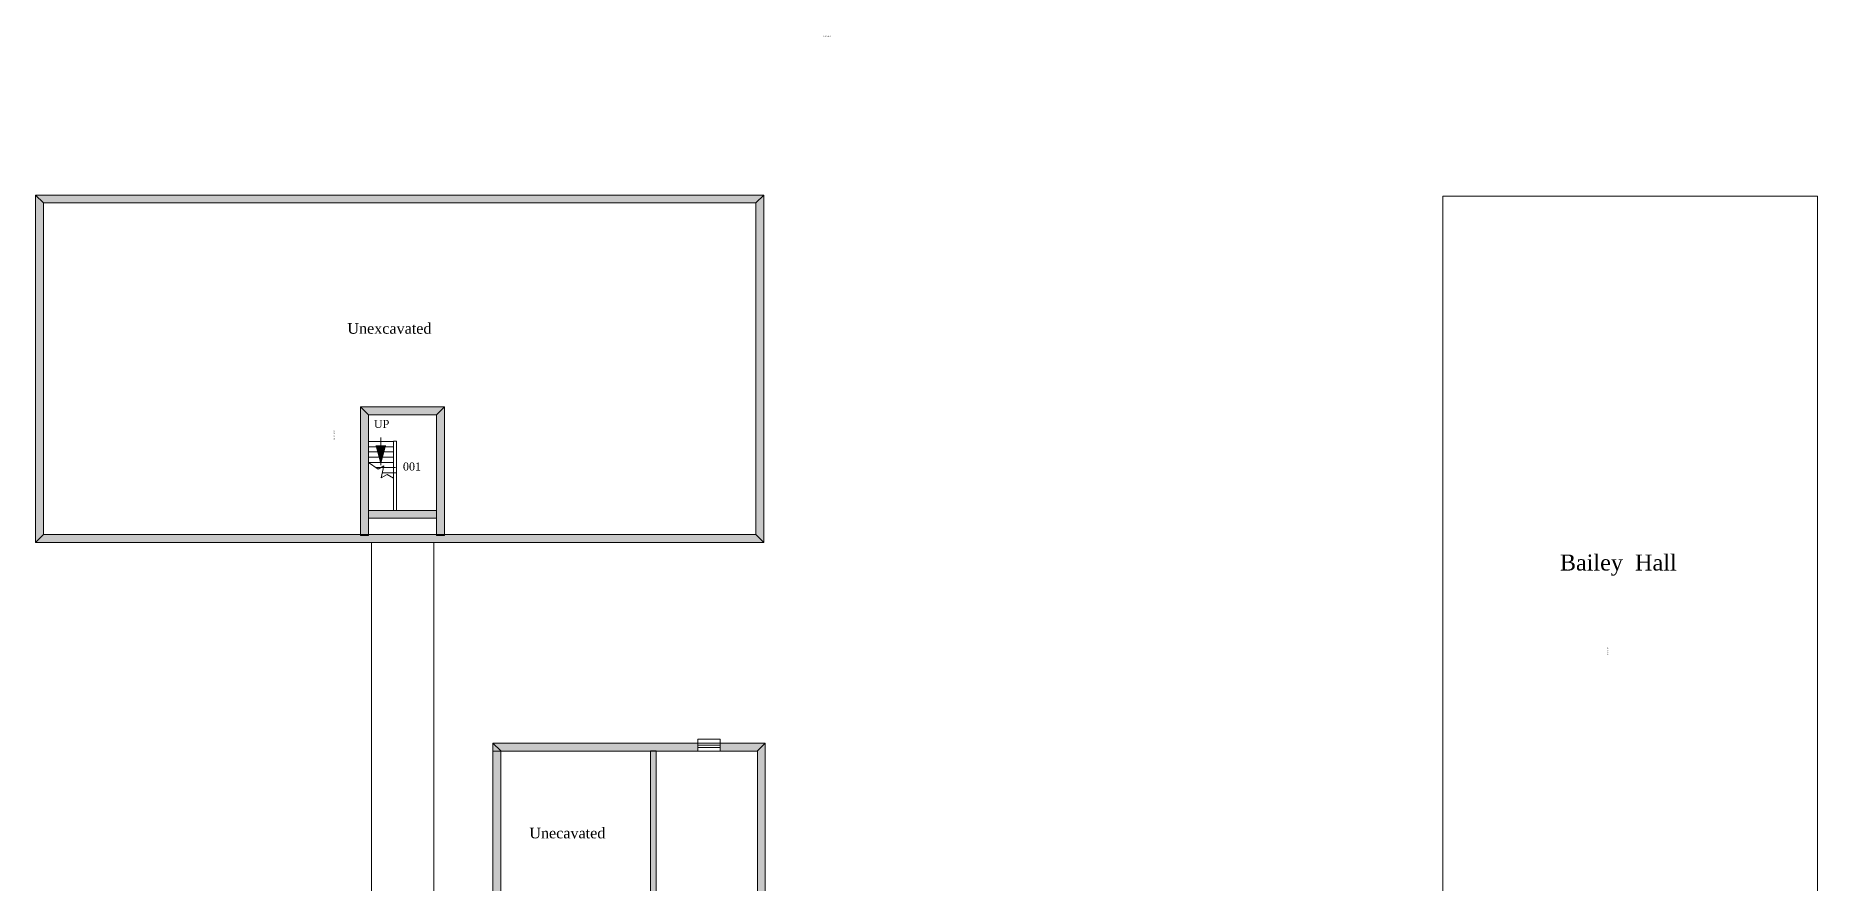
# Model space of a CAD drawing. Header units: inches. Extents: x -1936 to 2558, y -2193 to 2458.
# Drawn here: x -1470 to 2128, y 745 to 2458 of the extents above; entities that cross this region are included whole.
import ezdxf

# ---------------------------------------------------------------- set-up
doc = ezdxf.new("R2010")
doc.units = ezdxf.units.IN
doc.header["$LTSCALE"] = 96
doc.header["$MEASUREMENT"] = 0
doc.layers.add('None', color=7, linetype='Continuous', lineweight=5)
doc.styles.add('Times', font='Times')

# ---------------------------------------------------------------- blocks, each defined once
blk = doc.blocks.new('Base window')
at = {"color": 7, "linetype": 'Continuous', "lineweight": 5}
blk.add_wipeout([(-22.5, 12), (22.5, 12), (22.5, -12), (-22.5, -12)], dxfattribs=at).dxf.layer = 'None'
at = {"layer": 'None', "color": 7, "linetype": 'Continuous', "lineweight": 5}
blk.add_lwpolyline([(-22.5, 12), (22.5, 12), (22.5, -12), (-22.5, -12)], close=True, dxfattribs=at)
at = {"color": 7, "linetype": 'Continuous', "lineweight": 5}
blk.add_wipeout([(-22.5, 4), (22.5, 4), (22.5, -4.875), (-22.5, -4.875)], dxfattribs=at).dxf.layer = 'None'
at = {"layer": 'None', "color": 7, "linetype": 'Continuous', "lineweight": 5}
blk.add_line((-22.5, -0.375), (22.5, -0.375), dxfattribs=at)
blk.add_lwpolyline([(-22.5, 4), (22.5, 4), (22.5, -4.875), (-22.5, -4.875)], close=True, dxfattribs=at)

msp = doc.modelspace()

# ---------------------------------------------------------------- hatches: boundary and pattern name
at = {"layer": 'None', "linetype": 'Continuous', "lineweight": 211}
for points in [[(-1454, 2120), (-1454, 1450), (-1470, 1434), (-1470, 2136)], [(-15.7, 1450), (-15.7, 2120), (0.2, 2136), (0.2, 1434)], [(-814, 1708), (-644.5, 1708), (-660.5, 1692), (-798, 1692)], [(-530.6, 1012.9), (-530.6, 362.9), (-546.6, 378.9), (-546.6, 1028.9)]]:
    msp.add_hatch(color=255, dxfattribs=at).paths.add_polyline_path(points)
at = {"layer": 'None', "linetype": 'Continuous', "lineweight": 5}
for points in [[(-15.7, 2120), (-1454, 2120), (-1470, 2136), (0.2, 2136)], [(-814, 1448.5), (-814, 1708), (-798, 1692), (-798, 1448.5)], [(-644.5, 1708), (-644.5, 1448.5), (-660.5, 1448.5), (-660.5, 1692)], [(-660.5, 1483), (-798, 1483), (-798, 1499), (-660.5, 1499)], [(-1454, 1450), (-15.7, 1450), (0.2, 1434), (-1470, 1434)], [(-546.6, 1028.8), (3.1, 1028.8), (-12.9, 1012.8), (-546.6, 1012.8)], [(-216.6, 1012.9), (-216.6, -325.1), (-228.6, -325.1), (-228.6, 1012.9)], [(3.4, 1028.9), (3.4, 444.9), (-12.6, 428.9), (-12.6, 1012.9)]]:
    msp.add_hatch(color=255, dxfattribs=at).paths.add_polyline_path(points)

# ---------------------------------------------------------------- linework, layer by layer
at = {"layer": 'None', "color": 7, "linetype": 'Continuous', "lineweight": 5}
for p, q in [((-748, 1638), (-798, 1638)), ((-747, 1627.5), (-797, 1627.5)), ((-773, 1646.5), (-773, 1590.5)), ((-748, 1617), (-798, 1617)), ((-798, 1595.5), (-778, 1582)), ((-747.5, 1606.5), (-797.5, 1606.5)), ((-747.5, 1596), (-797.5, 1596)), ((-743, 1585.5), (-783.5, 1585.5)), ((-778, 1582), (-767, 1589)), ((-767, 1589), (-772, 1564.5)), ((-772, 1564.5), (-760, 1571.5)), ((-742, 1575), (-769.5, 1575)), ((-760, 1571.5), (-747, 1564)), ((-792, 558), (-792, 1433)), ((-666, 1434), (-666, 684))]:
    msp.add_line(p, q, dxfattribs=at)
for points in [[(-1454, 2120), (-1454, 1450), (-1470, 1434), (-1470, 2136)], [(-15.7, 2120), (-1454, 2120), (-1470, 2136), (0.2, 2136)], [(-15.7, 1450), (-15.7, 2120), (0.2, 2136), (0.2, 1434)], [(-814, 1448.5), (-814, 1708), (-798, 1692), (-798, 1448.5)], [(-814, 1708), (-644.5, 1708), (-660.5, 1692), (-798, 1692)], [(-644.5, 1708), (-644.5, 1448.5), (-660.5, 1448.5), (-660.5, 1692)], [(-747, 1499), (-747, 1638.5), (-741, 1638.5), (-741, 1499)], [(-660.5, 1483), (-798, 1483), (-798, 1499), (-660.5, 1499)], [(-1454, 1450), (-15.7, 1450), (0.2, 1434), (-1470, 1434)], [(-530.6, 1012.9), (-530.6, 362.9), (-546.6, 378.9), (-546.6, 1028.9)], [(-546.6, 1028.8), (3.1, 1028.8), (-12.9, 1012.8), (-546.6, 1012.8)], [(-216.6, 1012.9), (-216.6, -325.1), (-228.6, -325.1), (-228.6, 1012.9)], [(3.4, 1028.9), (3.4, 444.9), (-12.6, 428.9), (-12.6, 1012.9)]]:
    msp.add_lwpolyline(points, close=True, dxfattribs=at)
at = {"layer": 'None', "color": 7, "lineweight": 5}
msp.add_solid([(-773, 1590.5), (-783.7, 1630.5), (-762.3, 1630.5)], dxfattribs=at)

# ---------------------------------------------------------------- texts
at = {"layer": 'None', "color": 7, "attachment_point": 1, "style": 'Times'}
for s, insert, char_height in [('STEINMETZ', (120.5, 2458.1), 1.8), ('Unexcavated', (-840.5, 1877.4), 21.546), ('UP', (-786.9, 1681.7), 16.16), ('001', (-728.3, 1595.7), 16.16), ('Unecavated', (-473.1, 857.9), 21.55)]:
    msp.add_mtext(s, dxfattribs=dict(at, insert=insert, char_height=char_height))
at = {"layer": 'None', "color": 7, "insert": (-868, 1642.5), "char_height": 1.796, "attachment_point": 1, "rotation": 90, "style": 'Times'}
msp.add_mtext('BUTTERFIELD', dxfattribs=at)

# ---------------------------------------------------------------- wipeouts: each hides what was drawn before it
at = {"color": 7, "linetype": 'Continuous', "lineweight": 5}
msp.add_wipeout([(1372, 2134), (2128, 2134), (2128, 690), (1372, 690)], dxfattribs=at).dxf.layer = 'None'

# ---------------------------------------------------------------- next in the draw order: linework, layer by layer
at = {"layer": 'None', "color": 7, "linetype": 'Continuous', "lineweight": 5}
msp.add_lwpolyline([(1372, 2134), (2128, 2134), (2128, 690), (1372, 690)], close=True, dxfattribs=at)

# ---------------------------------------------------------------- next in the draw order: block references
at = {"layer": 'None', "color": 7}
msp.add_blockref('Base window', (-110.1, 1024.8), dxfattribs=at)

# ---------------------------------------------------------------- next in the draw order: texts
at = {"layer": 'None', "color": 7, "insert": (1608, 1409.8), "char_height": 32.319, "attachment_point": 1, "style": 'Times'}
msp.add_mtext('Bailey  Hall', dxfattribs=at)
at = {"layer": 'None', "color": 7, "insert": (1704, 1207.3), "char_height": 1.796, "attachment_point": 1, "rotation": 90, "style": 'Times'}
msp.add_mtext('BAILEY  HALL', dxfattribs=at)

doc.saveas('drawing.dxf')
